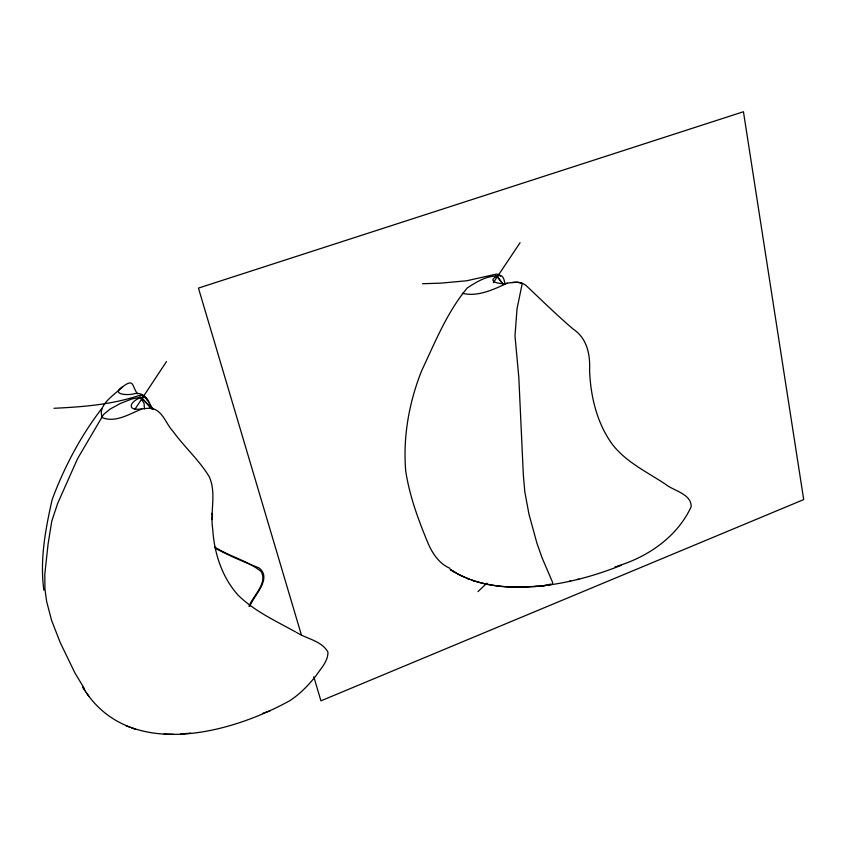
<?xml version="1.0" encoding="UTF-8"?>
<svg xmlns="http://www.w3.org/2000/svg" width="846" height="846" viewBox="0 0 846 846"><rect width="100%" height="100%" fill="white"/><g stroke="black" fill="none" stroke-linecap="round" stroke-linejoin="round"><path stroke-width="1.27" d="M144.476 408.872L144.031 403.278L140.161 397.197L131.616 399.037L120.407 403.468L110.308 408.956L103.519 414.508L77.557 458.68L57.708 503.307L51.796 521.051L48.095 543.967L44.796 574.223L44.944 589.038L46.625 601.453L51.638 620.52L60.225 642.558L74.871 672.866L84.293 688.485M211.923 519.581L212.505 516.092L211.912 513.342M134.937 409.242L166.472 361.602M496.613 276.092C486.059 275.933 475.928 282.321 467.299 287.947C447.153 311.984 435.108 342.207 421.794 370.421C409.094 401.998 402.791 437.245 405.752 471.211C409.559 496.052 418.315 519.835 427.928 542.942C432.338 553.411 439.201 563.722 450.009 568.353M249.824 606.148C254.086 595.373 272.655 578.072 258.823 567.793C243.986 562.019 229.329 555.769 215.265 548.24M249.01 606.466C252.774 595.87 268.055 583.264 261.076 571.462C247.349 560.517 229.351 556.457 214.62 546.939M493.334 282.691L520.079 242.717M101.901 408.375C80.719 435.902 64.254 467.066 52.177 499.542C45.483 529.078 39.709 559.841 43.855 590.17M477.99 591.618L486.852 583.169M137.464 393.728C131.712 386.326 134.419 377.728 122.48 386.908C115.225 394.331 96.158 405.52 102.599 417.765C115.923 422.968 130.02 413.578 142.16 408.882C145.364 408.618 148.579 407.973 151.794 408.375C162.844 410.796 165.848 423.677 172.848 431.164C184.248 446.836 199.022 459.96 209.142 476.552C216.735 492.932 209.945 511.767 212.727 529.046C214.186 553.03 221.959 577.31 238.308 595.373C254.635 611.298 275.838 620.985 295.571 631.92M122.321 387.003C110.128 394.86 129.322 395.653 134.514 393.612C139.019 392.745 144.391 394.321 146.358 398.836M504.375 281.242C503.973 278.271 501.435 273.374 497.839 275.955C484.525 281.485 501.847 285.165 507.568 283.072C493.673 289.374 477.884 297.179 462.307 293.276M296.502 632.396C306.664 638.931 321.755 640.782 327.941 652.097C328.174 661.202 320.782 668.552 316.055 675.69C308.589 685.165 300.055 693.942 289.945 700.615C228.304 734.74 126.752 760.66 82.749 687.153L85.203 690.854M621.165 565.361C595.954 575.417 569.527 582.778 542.519 585.781M270.234 710.725L264.809 712.607M617.189 566.154C647.994 556.985 677.583 536.48 691.182 506.669C691.372 493.704 673.575 490.955 665.4 484.166C646.957 471.92 625.712 461.99 612.06 443.96C596.758 422.672 590.593 396.214 589.567 370.368C590.339 354.95 587.209 338.453 573.398 329.253C556.975 315.346 541.673 300.161 526 285.472C522.172 282.416 517.234 281.739 512.348 282.49M263.021 713.157L263.92 712.892M615.084 566.788L616.131 566.471M568.882 581.477L570.648 581.075M577.3 579.521L578.886 579.15M471.592 580.028C496.835 588.7 524.213 588.435 550.376 584.819M510.868 282.67L517.466 282.247L522.268 283.347L517.033 308.727L514.992 335.873L518.81 377.284L523.346 475.008L524.827 491.96L529.004 514.357L536.861 542.942L542.022 557.673L552.65 582.524L552.385 584.48L549.784 584.121M510.995 282.649L508.298 282.987M540.954 585.971L542.91 585.749M544.729 585.527L546.622 585.316M517.509 587.145L536.829 586.331M534.661 586.553L544.56 585.569M180.632 734L190.688 733.144M141.684 408.925C123.833 411.399 132.113 399.005 142.604 397.303C148.907 396.446 149.52 405.816 152.904 409.221M53.985 408.29C82.337 406.915 111.08 404.758 138.194 395.759C143.46 393.929 147.341 398.508 148.991 402.929M139.685 397.303L141.092 397.567M422.566 283.727L440.607 283.167L466.738 280.766L496.443 274.083L498.157 274.368L500.546 276.24M495.439 275.817L498.008 277.446L502.894 284.087M164.082 734.106L173.472 734.254M450.315 569.474C468.578 581.71 490.839 586.458 512.56 587.05M510.307 587.008L519.656 587.187M140.108 397.292L142.837 398.931L151.064 408.026M472.808 580.409L474.659 581.075M467.468 578.505L469.35 579.193M126.181 725.847L130.284 727.37M131.299 727.75L135.36 729.252M469.054 579.119L459.188 574.709L450.273 569.517L452.303 570.786M452.843 571.103L454.862 572.361M141.642 397.916L152.195 409.358M497.046 276.441L502.291 283.22M152.481 408.946L150.25 405.625M152.671 409.03L150.186 405.139M86.313 692.472L88.777 696.205M149.721 404.769L149.351 404.166M146.781 399.566L147.394 400.666M505.147 283.907L504.417 281.401M301.398 635.008L198.45 288.095L743.444 111.746L803.7 499.584L320.941 700.837L313.803 676.789"/></g></svg>
